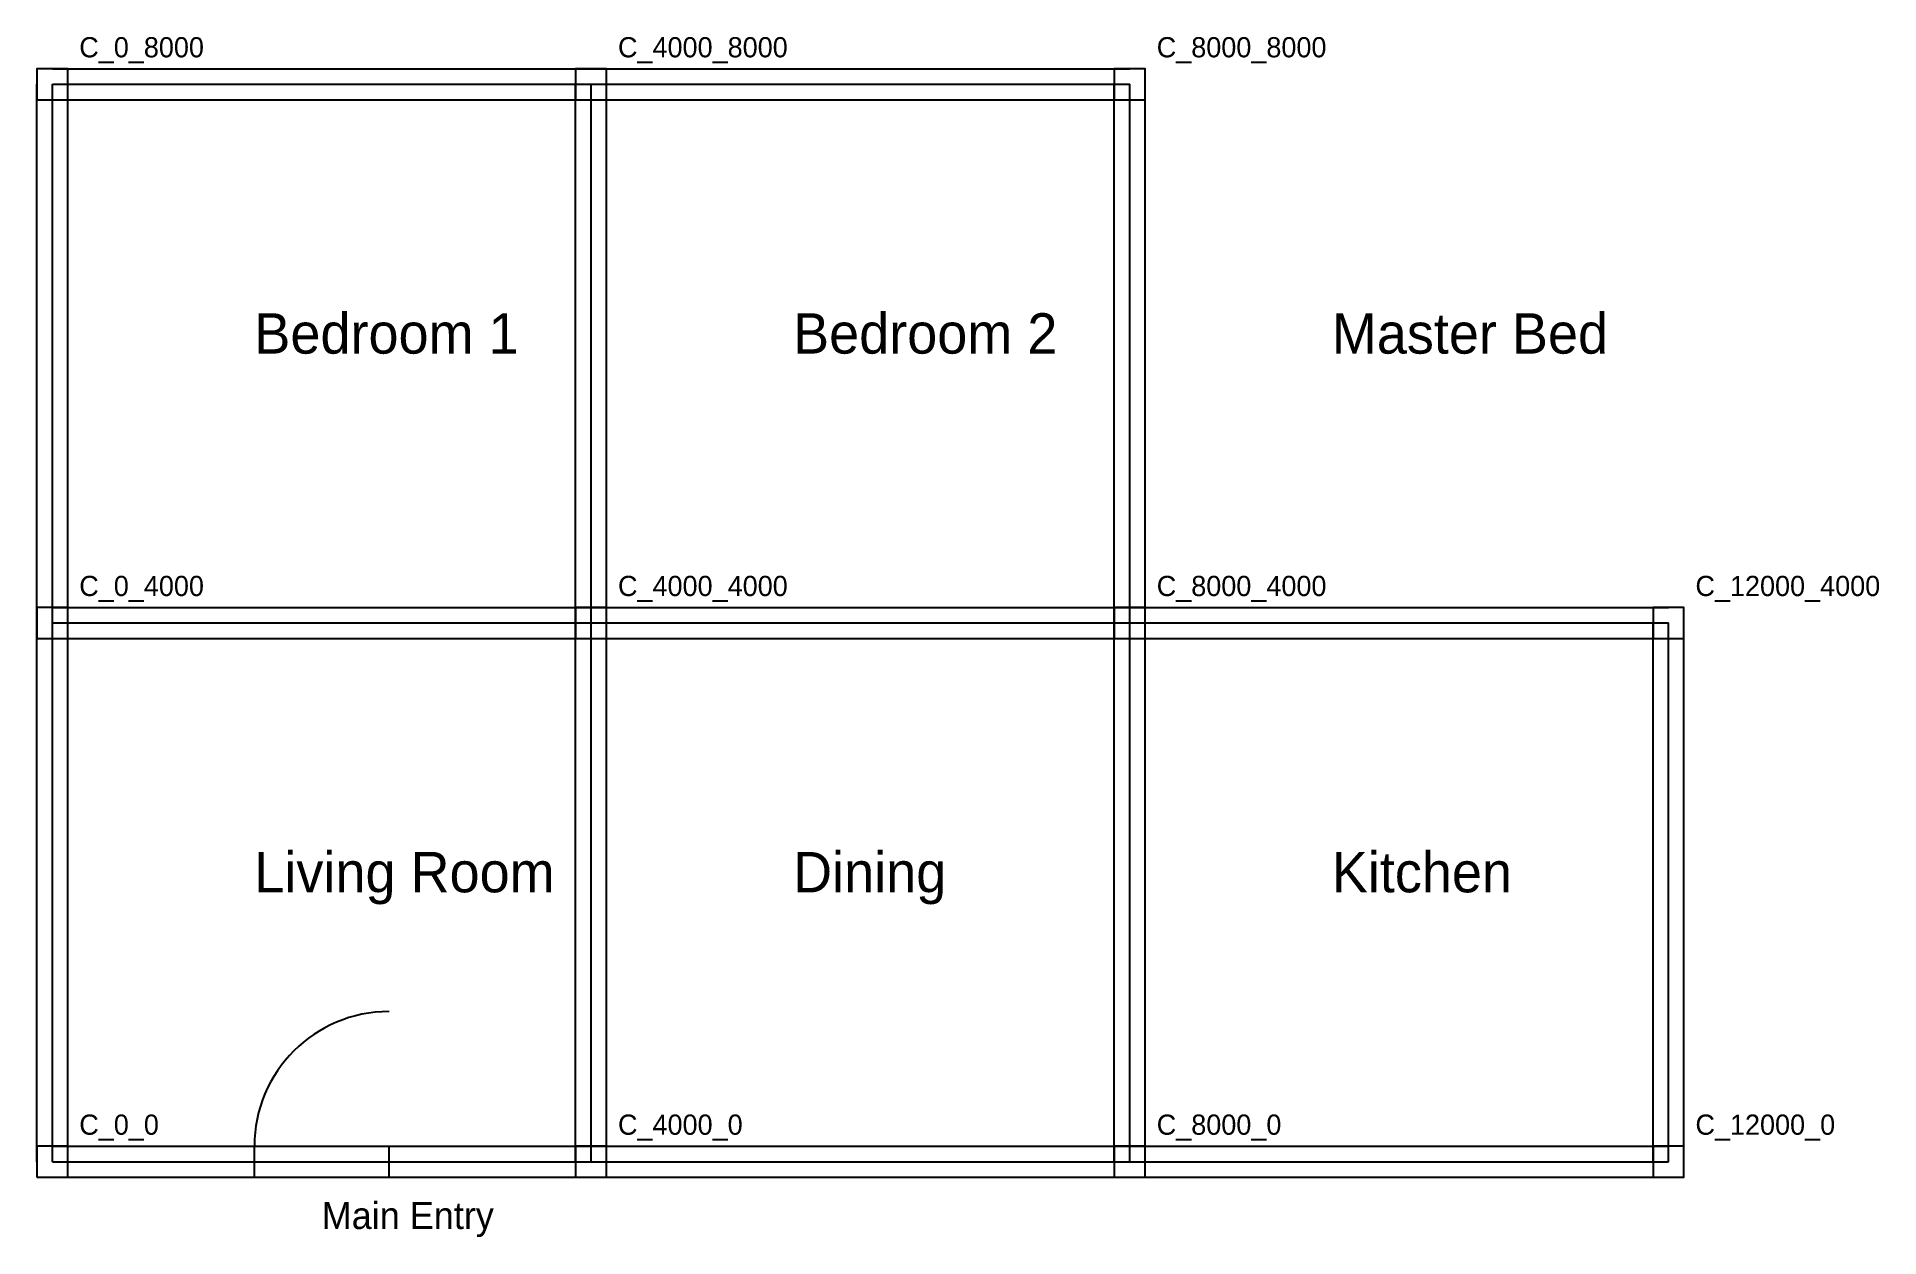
# Model space of a CAD drawing. Header units: millimetres. Extents: x -115 to 13564, y -560 to 8352.
import ezdxf

# ---------------------------------------------------------------- set-up
doc = ezdxf.new("R2010")
doc.units = ezdxf.units.MM
for name, color, linetype in [('BEAMS', 2, 'Continuous'), ('COLUMNS', 4, 'Continuous'), ('DOORS', 3, 'Continuous'), ('TEXT', 7, 'Continuous'), ('WALLS', 7, 'Continuous')]:
    doc.layers.add(name, color=color, linetype=linetype)

msp = doc.modelspace()

# ---------------------------------------------------------------- linework, layer by layer
at = {"layer": 'BEAMS'}
for p, q in [((0, 8000), (4000, 8000)), ((0, 4000), (0, 8000)), ((4000, 8000), (8000, 8000)), ((4000, 4000), (4000, 8000)), ((8000, 4000), (8000, 8000)), ((0, 4000), (4000, 4000)), ((0, 0), (0, 4000)), ((4000, 4000), (8000, 4000)), ((4000, 0), (4000, 4000)), ((8000, 4000), (12000, 4000)), ((8000, 0), (8000, 4000)), ((12000, 0), (12000, 4000)), ((0, 0), (4000, 0)), ((4000, 0), (8000, 0)), ((8000, 0), (12000, 0))]:
    msp.add_line(p, q, dxfattribs=at)
at = {"layer": 'COLUMNS'}
for points in [[(-115, 7885), (115, 7885), (115, 8115), (-115, 8115), (-115, 7885)], [(3885, 7885), (4115, 7885), (4115, 8115), (3885, 8115), (3885, 7885)], [(7885, 7885), (8115, 7885), (8115, 8115), (7885, 8115), (7885, 7885)], [(-115, 3885), (115, 3885), (115, 4115), (-115, 4115), (-115, 3885)], [(3885, 3885), (4115, 3885), (4115, 4115), (3885, 4115), (3885, 3885)], [(7885, 3885), (8115, 3885), (8115, 4115), (7885, 4115), (7885, 3885)], [(11885, 3885), (12115, 3885), (12115, 4115), (11885, 4115), (11885, 3885)], [(-115, -115), (115, -115), (115, 115), (-115, 115), (-115, -115)], [(3885, -115), (4115, -115), (4115, 115), (3885, 115), (3885, -115)], [(7885, -115), (8115, -115), (8115, 115), (7885, 115), (7885, -115)], [(11885, -115), (12115, -115), (12115, 115), (11885, 115), (11885, -115)]]:
    msp.add_lwpolyline(points, dxfattribs=at)
at = {"layer": 'DOORS'}
for p, q in [((1500, -115), (1500, 115)), ((2500, -115), (2500, 115))]:
    msp.add_line(p, q, dxfattribs=at)
msp.add_arc((2500, 115), 1000, 90, 180, dxfattribs=at)
at = {"layer": 'WALLS'}
for p, q in [((0, 8115), (4000, 8115)), ((4000, 8115), (8000, 8115)), ((-115, 4000), (-115, 8000)), ((115, 4000), (115, 8000)), ((3885, 4000), (3885, 8000)), ((4115, 4000), (4115, 8000)), ((7885, 4000), (7885, 8000)), ((8115, 4000), (8115, 8000)), ((0, 7885), (4000, 7885)), ((4000, 7885), (8000, 7885)), ((0, 4115), (4000, 4115)), ((4000, 4115), (8000, 4115)), ((8000, 4115), (12000, 4115)), ((-115, 0), (-115, 4000)), ((115, 0), (115, 4000)), ((3885, 0), (3885, 4000)), ((4115, 0), (4115, 4000)), ((7885, 0), (7885, 4000)), ((8115, 0), (8115, 4000)), ((11885, 0), (11885, 4000)), ((12115, 0), (12115, 4000)), ((0, 3885), (4000, 3885)), ((4000, 3885), (8000, 3885)), ((8000, 3885), (12000, 3885)), ((0, 115), (4000, 115)), ((4000, 115), (8000, 115)), ((8000, 115), (12000, 115)), ((0, -115), (4000, -115)), ((4000, -115), (8000, -115)), ((8000, -115), (12000, -115))]:
    msp.add_line(p, q, dxfattribs=at)

# ---------------------------------------------------------------- texts
at = {"layer": 'TEXT'}
for s, height, p in [('C_0_8000', 150, (200, 8200)), ('C_4000_8000', 150, (4200, 8200)), ('C_8000_8000', 150, (8200, 8200)), ('Bedroom 1', 300, (1500, 6000)), ('Bedroom 2', 300, (5500, 6000)), ('Master Bed', 300, (9500, 6000)), ('C_0_4000', 150, (200, 4200)), ('C_4000_4000', 150, (4200, 4200)), ('C_8000_4000', 150, (8200, 4200)), ('C_12000_4000', 150, (12200, 4200)), ('Living Room', 300, (1500, 2000)), ('Dining', 300, (5500, 2000)), ('Kitchen', 300, (9500, 2000)), ('C_0_0', 150, (200, 200)), ('C_4000_0', 150, (4200, 200)), ('C_8000_0', 150, (8200, 200)), ('C_12000_0', 150, (12200, 200)), ('Main Entry', 200, (2000, -500))]:
    msp.add_text(s, height=height, dxfattribs=at).set_placement(p)

doc.saveas('drawing.dxf')
